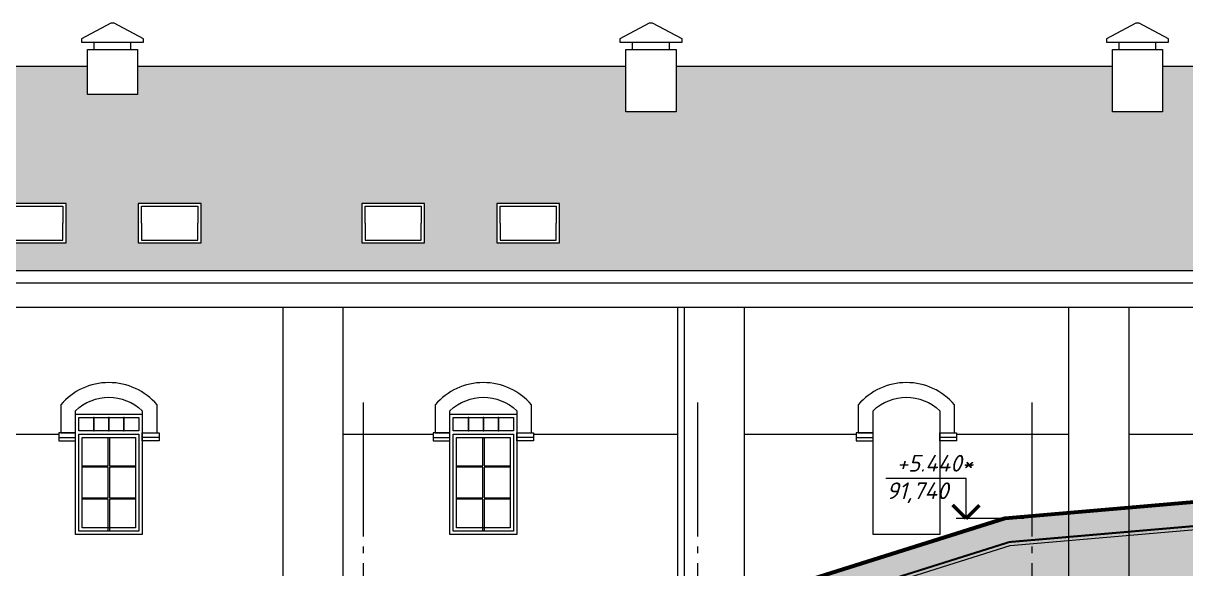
# Model space of a CAD drawing. Header units: millimetres. Extents: x -123149 to 90750, y -868758 to 226421.
# Drawn here: x 12633 to 30013, y 124489 to 132647 of the extents above; entities that cross this region are included whole.
import ezdxf

# ---------------------------------------------------------------- set-up
doc = ezdxf.new("R2010")
doc.units = ezdxf.units.MM
doc.linetypes.add('GOST2.303 5', pattern=[24, 20, -1.5, 1, -1.5])
doc.linetypes.add('HIDDEN', pattern=[0.375, 0.25, -0.125])
for name, color, linetype, lineweight in [('#Dimensions', 7, 'Continuous', 9), ('#Вид_тонкая', 20, 'Continuous', 15), ('#Земля', 7, 'Continuous', 60), ('#Изоляция', 202, 'Continuous', 18), ('#Оси', 7, 'Continuous', 9), ('#разм', 7, 'Continuous', 9)]:
    doc.layers.add(name, color=color, linetype=linetype, lineweight=lineweight)
doc.layers.add('#Hatch', color=7, linetype='Continuous', lineweight=5, true_color=0x4d4d4d)
doc.layers.add('AR_ Фасады тонкая', color=7, linetype='Continuous', lineweight=9, true_color=0x6b6b6b)
doc.styles.add('STEP PR', font='isocpeui.ttf')

# ---------------------------------------------------------------- blocks, each defined once
blk = doc.blocks.new('A$C17AA19A8')
at = {"layer": 'AR_ Фасады тонкая'}
h = blk.add_hatch(dxfattribs=at)
h.set_pattern_fill('AR-RSHKE', color=256, scale=1.5)
h.set_pattern_definition([(0, (-30924.7, -127894.54), (971.55, 457.2), [228.6, -190.5, 266.7, -114.3, 342.9, -152.4]), (0, (-30696.1, -127875.5), (971.55, 457.2), [190.5, -723.9, 152.4, -228.6]), (0, (-30238.9, -127923.1), (971.55, 457.2), [114.3, -1181.1]), (90, (-30924.7, -127894.54), (-323.85, 457.2), [438.15, -1390.65]), (90, (-30696.1, -127894.54), (-323.85, 457.2), [428.625, -1400.175]), (90, (-30505.6, -127894.54), (-323.85, 457.2), [400.05, -1428.75]), (90, (-30238.9, -127923.12), (-323.85, 457.2), [438.15, -1390.65]), (90, (-30124.6, -127923.12), (-323.85, 457.2), [438.15, -1390.65]), (90, (-29781.7, -127894.54), (-323.85, 457.2), [419.1, -1409.7])])
h.paths.add_polyline_path([(-17651, 2057), (-18591, 2057), (-18591, 1469), (-17651, 1469)], flags=16)
h.paths.add_polyline_path([(-20894, 4108), (-17332, 4108), (-17332, 3689), (-16582, 3689), (-16581, 4108), (-9282, 4108), (-9282, 3427), (-8532, 3427), (-8532, 4108), (-2007, 4108), (-2007, 3427), (-1257, 3427), (-1257, 4108), (3968, 4108), (3968, 3427), (4718, 3427), (4718, 4108), (9365, 4108), (9365, 2642), (9645, 2642), (9645, 1364), (9665, 1364), (9665, 1057), (-20181, 1057), (-20181, 1406), (-20103, 1406), (-20103, 1456), (-20894, 2649)])
h.paths.add_polyline_path([(-15632, 2057), (-16572, 2057), (-16572, 1469), (-15632, 1469)], flags=16)
h.paths.add_polyline_path([(-12292, 2057), (-13232, 2057), (-13232, 1469), (-12292, 1469)], flags=16)
h.paths.add_polyline_path([(-10273, 2057), (-11213, 2057), (-11213, 1469), (-10273, 1469)], flags=16)
h.paths.add_polyline_path([(2738, 3346), (1798, 3346), (1798, 2758), (2738, 2758)], flags=16)
at = {"layer": 'AR_ Фасады тонкая', "elevation": 0}
for points in [[(-16492, 4470), (-16492, 4520), (-16932, 4752), (-16982, 4752), (-17422, 4520), (-17422, 4470), (-16492, 4470)], [(-8442, 4470), (-8442, 4520), (-8882, 4752), (-8932, 4752), (-9372, 4520), (-9372, 4470), (-8442, 4470)], [(-1167, 4470), (-1167, 4520), (-1607, 4752), (-1657, 4752), (-2097, 4520), (-2097, 4470), (-1167, 4470)], [(-17332, 3689), (-17332, 4358), (-16582, 4358), (-16582, 3689), (-17332, 3689)], [(-17232, 4358), (-17232, 4470)], [(-16682, 4358), (-16682, 4470)], [(-9282, 3427), (-9282, 4358), (-8532, 4358), (-8532, 3427), (-9282, 3427)], [(-9182, 4358), (-9182, 4470)], [(-8632, 4358), (-8632, 4470)], [(-2007, 3427), (-2007, 4358), (-1257, 4358), (-1257, 3427), (-2007, 3427)], [(-1907, 4358), (-1907, 4470)], [(-1357, 4358), (-1357, 4470)], [(-16522, 1763), (-16522, 2017), (-15682, 2017), (-15682, 1763)], [(-13182, 1763), (-13182, 2017), (-12342, 2017), (-12342, 1763)], [(-11163, 1763), (-11163, 2017), (-10323, 2017), (-10323, 1763)], [(-16522, 1763), (-16522, 1509), (-15682, 1509), (-15682, 1763)], [(-13182, 1763), (-13182, 1509), (-12342, 1509), (-12342, 1763)], [(-11163, 1763), (-11163, 1509), (-10323, 1509), (-10323, 1763)]]:
    blk.add_lwpolyline(points, dxfattribs=at)
at = {"layer": 'AR_ Фасады тонкая'}
for points in [[(-20894, 4108), (-17332, 4108)], [(-16582, 4108), (-9282, 4108)], [(-8532, 4108), (-2007, 4108)], [(-1257, 4108), (3968, 4108)], [(-18541, 1763), (-18541, 2017), (-17701, 2017), (-17701, 1763)], [(-18541, 1763), (-18541, 1509), (-17701, 1509), (-17701, 1763)], [(-20637, 508), (-20668, 868), (-20561, 1057), (9665, 1057)], [(-21259, 868), (10465, 868)], [(-20637, 508), (10288, 508)], [(-14412, 508), (-14412, -7714)], [(-13512, 508), (-13512, -7640)], [(-8512, 508), (-8512, -4689)], [(-8412, 508), (-8412, -4689)], [(-7512, 508), (-7512, -4801)], [(-2662, 508), (-2662, -3991)], [(-1762, 508), (-1762, -3841)], [(-17762, -1442), (-17512, -1442), (-17512, -1372), (-17762, -1372), (-17762, -1492), (-17512, -1492), (-17512, -1442)], [(-16262, -1442), (-16512, -1442), (-16512, -1372), (-16262, -1372), (-16262, -1492), (-16512, -1492), (-16512, -1442)], [(-12162, -1442), (-11912, -1442), (-11912, -1372), (-12162, -1372), (-12162, -1492), (-11912, -1492), (-11912, -1442)], [(-10662, -1442), (-10912, -1442), (-10912, -1372), (-10662, -1372), (-10662, -1492), (-10912, -1492), (-10912, -1442)], [(-5837, -1442), (-5587, -1442), (-5587, -1372), (-5837, -1372), (-5837, -1492), (-5587, -1492), (-5587, -1442)], [(-4337, -1442), (-4587, -1442), (-4587, -1372), (-4337, -1372), (-4337, -1492), (-4587, -1492), (-4587, -1442)], [(-19550, -1392), (-17762, -1392)], [(-13512, -1392), (-12162, -1392)], [(-10662, -1392), (-8512, -1392)], [(-7512, -1392), (-5837, -1392)], [(-4337, -1392), (-2662, -1392)], [(-1762, -1392), (-12, -1392)]]:
    blk.add_lwpolyline(points, dxfattribs=at)
for points in [[(-17651, 2057), (-18591, 2057), (-18591, 1469), (-17651, 1469)], [(-17512, -1092), (-16512, -1092), (-16512, -2892), (-17512, -2892)], [(-17462, -1142), (-16562, -1142), (-16562, -1342), (-17462, -1342)], [(-17242, -1342), (-17232, -1342), (-17232, -1142), (-17242, -1142)], [(-17017, -1342), (-17007, -1342), (-17007, -1142), (-17017, -1142)], [(-16792, -1342), (-16782, -1342), (-16782, -1142), (-16792, -1142)], [(-11912, -1092), (-10912, -1092), (-10912, -2892), (-11912, -2892)], [(-11862, -1142), (-10962, -1142), (-10962, -1342), (-11862, -1342)], [(-11642, -1342), (-11632, -1342), (-11632, -1142), (-11642, -1142)], [(-11417, -1342), (-11407, -1342), (-11407, -1142), (-11417, -1142)], [(-11192, -1342), (-11182, -1342), (-11182, -1142), (-11192, -1142)], [(-17462, -1392), (-16562, -1392), (-16562, -2842), (-17462, -2842)], [(-17412, -1442), (-16612, -1442), (-16612, -2792), (-17412, -2792)], [(-17002, -2347), (-16612, -2347), (-16612, -2367), (-17002, -2367), (-17002, -2842), (-17022, -2842), (-17022, -2367), (-17412, -2367), (-17412, -2347), (-17022, -2347), (-17022, -1887), (-17412, -1887), (-17412, -1867), (-17022, -1867), (-17022, -1442), (-17002, -1442), (-17002, -1867), (-16612, -1867), (-16612, -1887), (-17002, -1887)], [(-11862, -1392), (-10962, -1392), (-10962, -2842), (-11862, -2842)], [(-11812, -1442), (-11012, -1442), (-11012, -2792), (-11812, -2792)], [(-11402, -2347), (-11012, -2347), (-11012, -2367), (-11402, -2367), (-11402, -2842), (-11422, -2842), (-11422, -2367), (-11812, -2367), (-11812, -2347), (-11422, -2347), (-11422, -1887), (-11812, -1887), (-11812, -1867), (-11422, -1867), (-11422, -1442), (-11402, -1442), (-11402, -1867), (-11012, -1867), (-11012, -1887), (-11402, -1887)]]:
    blk.add_lwpolyline(points, close=True, dxfattribs=at)
at = {"layer": 'AR_ Фасады тонкая', "elevation": 0}
for points in [[(-15632, 2057), (-16572, 2057), (-16572, 1469), (-15632, 1469)], [(-12292, 2057), (-13232, 2057), (-13232, 1469), (-12292, 1469)], [(-10273, 2057), (-11213, 2057), (-11213, 1469), (-10273, 1469)]]:
    blk.add_lwpolyline(points, close=True, dxfattribs=at)
at = {"layer": 'AR_ Фасады тонкая'}
for points in [[(-16292, -1372), (-16292, -955, 0.462408), (-17732, -955), (-17732, -1372), (-17512, -1372), (-17512, -1042, -0.4), (-16512, -1042), (-16512, -1372)], [(-10692, -1372), (-10692, -955, 0.462408), (-12132, -955), (-12132, -1372), (-11912, -1372), (-11912, -1042, -0.4), (-10912, -1042), (-10912, -1372)], [(-4367, -1372), (-4367, -955, 0.462408), (-5807, -955), (-5807, -1372), (-5587, -1372), (-5587, -1042, -0.4), (-4587, -1042), (-4587, -1372)], [(-17512, -1042, -0.4), (-16512, -1042), (-16512, -2892), (-17512, -2892)], [(-11912, -1042, -0.4), (-10912, -1042), (-10912, -2892), (-11912, -2892)], [(-5587, -1042, -0.4), (-4587, -1042), (-4587, -2892), (-5587, -2892)]]:
    blk.add_lwpolyline(points, format="xyb", close=True, dxfattribs=at)
blk = doc.blocks.new('*U2735')
at = {"layer": '#разм', "ltscale": 100, "elevation": 0}
for points in [[(4577173, -920400), (4575971, -920400)], [(4577173, -921000), (4577173, -920400)], [(4578032, -921000), (4577023, -921000)]]:
    blk.add_lwpolyline(points, dxfattribs=at)
at = {"layer": '#разм', "color": 0, "lineweight": 50, "ltscale": 100, "elevation": 0}
for points in [[(4577173, -921000), (4576973, -920800)], [(4577173, -921000), (4577373, -920800)]]:
    blk.add_lwpolyline(points, dxfattribs=at)
at = {"layer": '#разм', "style": 'STEP PR'}
for tag, p in [('ОТМЕТКА', (4576248, -920299)), ('ПРИМЕЧАНИЕ', (4577032, -920711))]:
    blk.add_attdef(tag, p, '', height=250, dxfattribs=at)

msp = doc.modelspace()

# ---------------------------------------------------------------- hatches: boundary and pattern name
at = {"layer": '#Hatch'}
h = msp.add_hatch(dxfattribs=at)
h.set_pattern_fill('DOLMIT', color=256, scale=20, angle=70)
edge = h.paths.add_edge_path()
edge.add_line((12632.95032, 120802.53069), (14821.14288, 121476.07636))
edge.add_line((14821.14288, 121476.07636), (17032.93897, 122072.9397))
edge.add_line((17032.93897, 122072.9397), (20866.95194, 123209.82997))
edge.add_line((20866.95194, 123209.82997), (27307.40093, 125240.86323))
edge.add_line((27307.40093, 125240.86323), (41380.07592, 126454.84487))
edge.add_line((41380.07592, 126454.84487), (46294.81342, 127339.49762))
edge.add_line((46294.81342, 127339.49762), (51446.2188, 128693.06238))
edge.add_line((51446.2188, 128693.06238), (53223.93504, 129144.15833))
edge.add_arc((56806.01221, 111299.1786), 18200.94993, 88.308460981, 101.350311906, ccw=False)
edge.add_line((57343.27944, 129492.1971), (58382.08987, 129492.1971))
edge.add_line((58382.08987, 129492.1971), (58382.08987, 128786.28976))
edge.add_line((58382.08987, 128786.28976), (54812.95032, 127702.53069))
edge.add_line((54812.95032, 127702.53069), (54312.95032, 127702.53069))
edge.add_line((54312.95032, 127702.53069), (54312.95032, 128702.53069))
edge.add_line((54312.95032, 128702.53069), (53312.95032, 128702.53069))
edge.add_line((53312.95032, 128702.53069), (53305.32669, 128792.76309))
edge.add_line((53305.32669, 128792.76309), (51535.48564, 128347.39968))
edge.add_line((51535.48564, 128347.39968), (46371.91726, 126990.63901))
edge.add_line((46371.91726, 126990.63901), (41427.13869, 126100.57887))
edge.add_line((41427.13869, 126100.57887), (27377.26473, 124888.56416))
edge.add_line((27377.26473, 124888.56416), (20971.39064, 122868.4343))
edge.add_line((20971.39064, 122868.4343), (17126.6745, 121728.37024))
edge.add_line((17126.6745, 121728.37024), (15632.95032, 121358.15668))
edge.add_line((15632.95032, 121358.15668), (15632.95032, 116802.53069))
edge.add_line((15632.95032, 116802.53069), (15462.95032, 116802.53069))
edge.add_line((15462.95032, 116802.53069), (15462.95032, 116402.53069))
edge.add_line((15462.95032, 116402.53069), (15362.95032, 116402.53069))
edge.add_line((15362.95032, 116402.53069), (15362.95032, 116202.53069))
edge.add_line((15362.95032, 116202.53069), (14562.95032, 116202.53069))
edge.add_line((14562.95032, 116202.53069), (12632.95032, 120802.53069))
h = msp.add_hatch(dxfattribs=at)
h.set_pattern_fill('ANSI33', color=256, scale=10)
h.paths.add_polyline_path([(15632.95032, 121358.15668), (15632.95032, 121301.49259), (17141.11555, 121675.28531), (20987.48064, 122815.83833), (27388.02806, 124834.2884), (41434.38926, 126046.00007), (46383.796, 126936.89329), (51549.23824, 128294.14632), (53292.40533, 128736.47542), (53312.95032, 128737.95835), (53312.95032, 128792.76309), (53283.26488, 128790.89911), (51535.48564, 128347.39968), (46371.91726, 126990.63901), (41427.13869, 126100.57887), (27377.26473, 124888.56416), (20971.39064, 122868.4343), (17126.6745, 121728.37024)])
h = msp.add_hatch(dxfattribs=at)
h.set_pattern_fill('GRAVEL', color=256, scale=15)
h.paths.add_polyline_path([(15632.95032, 120502.53069), (15632.95032, 121301.49259), (17141.11555, 121675.28531), (20987.48064, 122815.83833), (27388.02806, 124834.2884), (41434.38926, 126046.00007), (46383.796, 126936.89329), (51549.23824, 128294.14632), (53292.40533, 128736.47542), (53309.95708, 128737.95835), (53312.95032, 127702.53069), (53072.95032, 127702.53069), (53072.95032, 126352.53069), (46512.95032, 126352.53069), (46512.95032, 125452.53069), (41512.95032, 125452.53069), (41512.95032, 124252.53069), (27512.95032, 124252.53069), (27512.95032, 122202.53069), (21113.3019, 122202.53069), (21113.3019, 121102.53069), (17312.95032, 121102.53069), (17312.95032, 120502.53069)])
at = {"layer": '#Hatch', "true_color": 0xffffff}
msp.add_hatch(color=7, dxfattribs=at).paths.add_polyline_path([(9854.72907, 119738.74906), (12632.95032, 120802.53069), (15632.95032, 121725.95811), (17712.95032, 122274.58176), (23374.6435, 124000.64517), (27307.40093, 125240.86323), (41380.07592, 126454.84487), (41380.07592, 124252.53069), (27512.95032, 124252.53069), (27512.95032, 122202.53069), (23865.78061, 122202.53069), (23865.78061, 118912.31927), (9854.72907, 118912.31927)])

# ---------------------------------------------------------------- linework, layer by layer
at = {"layer": '#Вид_тонкая'}
for points in [[(15632.95032, 121358.15668), (17126.6745, 121728.37024), (20971.39064, 122868.4343), (27377.26473, 124888.56416), (41427.13869, 126100.57887), (46371.91726, 126990.63901), (51535.48564, 128347.39968), (53283.26488, 128790.89911), (53312.95032, 128793.4072)], [(15632.95032, 121301.49259), (17141.11555, 121675.28531), (20987.48064, 122815.83833), (27388.02806, 124834.2884), (41434.38926, 126046.00007), (46383.796, 126936.89329), (51549.23824, 128294.14632), (53292.40533, 128736.47542), (53312.95032, 128738.21124)]]:
    msp.add_lwpolyline(points, dxfattribs=at)
at = {"layer": '#Земля'}
msp.add_lwpolyline([(58382.08987, 129492.1971), (57343.27944, 129492.1971, 0.0822932638), (51446.2188, 128693.06238), (46294.81342, 127339.49762), (41380.07592, 126454.84487), (27307.40093, 125240.86323), (20866.95194, 123209.82997), (17032.93897, 122072.9397), (15632.95032, 121725.95811), (12632.95032, 120802.53069), (5156.25141, 117936.46277)], format="xyb", dxfattribs=at)
at = {"layer": '#Изоляция', "linetype": 'HIDDEN', "ltscale": 1000, "const_width": 30}
msp.add_lwpolyline([(15632.95032, 116802.53069), (15632.95032, 121358.15668), (17126.6745, 121728.37024), (20971.39064, 122868.4343), (27377.26473, 124888.56416), (41427.13869, 126100.57887), (46371.91726, 126990.63901), (53283.26488, 128790.89911), (53312.95032, 128793.4072), (53312.95032, 127702.53069), (53072.95032, 127702.53069), (53072.95032, 126352.53069), (52912.95032, 126352.53069)], dxfattribs=at)
at = {"layer": '#Оси', "linetype": 'GOST2.303 5', "ltscale": 100}
for points in [[(17712.95032, 126972.72965), (17712.95032, 112458.13842), (17712.95032, 112458.13842)], [(22712.95032, 126972.72965), (22712.95032, 112458.13842), (22712.95032, 112458.13842)], [(27712.95032, 126972.72965), (27712.95032, 112458.13842), (27712.95032, 112458.13842)]]:
    msp.add_lwpolyline(points, dxfattribs=at)

# ---------------------------------------------------------------- block references
at = {"layer": '#Dimensions'}
ref = msp.add_blockref('*U2735', (-4550440.71499, 1046240.99432, 0), dxfattribs=at)
ref.add_attrib('ОТМЕТКА', '+5.440*', (25690.35894, 125941.76649, 0), dxfattribs={"layer": '#разм', "height": 250, "style": 'STEP PR'})
ref.add_attrib('ПРИМЕЧАНИЕ', '91,740', (25536.78946, 125530.29079, 0), dxfattribs={"layer": '#разм', "height": 250, "style": 'STEP PR'})
at = {"layer": 'AR_ Фасады тонкая'}
msp.add_blockref('A$C17AA19A8', (30924.68983, 127894.54404, 0), dxfattribs=at)

doc.saveas('drawing.dxf')
